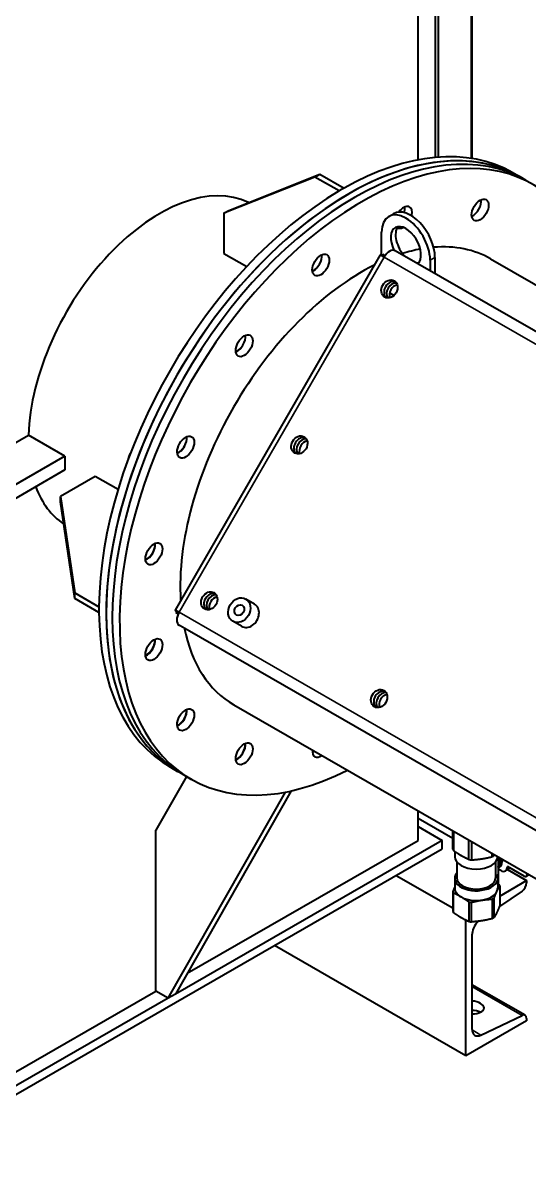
# Model space of a CAD drawing. Header units: millimetres. Extents: x 0 to 4756, y 0 to 3364.
# Drawn here: x 4163.8 to 4311.4, y 2504.2 to 2835.8 of the extents above; entities that cross this region are included whole.
import ezdxf

# ---------------------------------------------------------------- set-up
doc = ezdxf.new("R2010")
doc.units = ezdxf.units.MM
doc.header["$LTSCALE"] = 4
doc.layers.add('가시적인 것(ISO)', color=3, linetype='Continuous', lineweight=40)
doc.layers.add('가시적인 좁은 것(ISO)', color=3, linetype='Continuous', lineweight=35)

msp = doc.modelspace()

# ---------------------------------------------------------------- linework, layer by layer
at = {"layer": '가시적인 것(ISO)'}
for p, q in [((4278.9867, 2795.8687), (4278.9867, 2939.1949)), ((4284.0425, 2796.5889), (4284.0425, 2938.807)), ((4284.8174, 2938.7475), (4284.8174, 2796.6534)), ((4294.5813, 2796.2989), (4294.5813, 2937.5632)), ((4294.6491, 2937.117), (4294.6491, 2796.2882)), ((4248.9347, 2790.8688), (4222.4182, 2780.3092)), ((4223.8324, 2781.1236), (4250.3489, 2791.6832)), ((4248.9347, 2790.8688), (4250.3489, 2791.6832)), ((4256.0057, 2786.7968), (4248.9347, 2790.8688)), ((4250.3489, 2791.6832), (4257.4199, 2787.6112)), ((4306.6161, 2792.1076), (4308.7374, 2790.8861)), ((4310.5051, 2789.8681), (4308.7374, 2790.8861)), ((4310.5051, 2789.8681), (4312.6265, 2788.6465)), ((4256.7128, 2787.204), (4256.0057, 2786.7968)), ((4256.0057, 2786.7927), (4256.0057, 2786.7968)), ((4257.4199, 2787.6112), (4256.7128, 2787.204)), ((4257.4199, 2787.6112), (4257.4199, 2787.6071)), ((4222.4182, 2780.3092), (4223.8324, 2781.1236)), ((4222.4182, 2780.3092), (4222.4182, 2768.5928)), ((4270.4608, 2779.3626), (4271.8751, 2780.177)), ((4268.3801, 2767.9665), (4268.3801, 2774.7688)), ((4271.9801, 2769.5013), (4272.014, 2769.56)), ((4272.3392, 2769.3728), (4272.014, 2769.56)), ((4381.661, 2706.4185), (4272.3423, 2769.371)), ((4267.9741, 2768.1979), (4208.1741, 2664.6214)), ((4222.4182, 2768.5928), (4229.0594, 2764.7683)), ((4268.717, 2768.3068), (4268.4856, 2767.906)), ((4269.3934, 2767.9172), (4268.717, 2768.3068)), ((4282.5222, 2766.6249), (4282.5222, 2763.5087)), ((4283.9365, 2767.4392), (4283.9365, 2762.6943)), ((4300.1507, 2766.9819), (4340.8452, 2743.5475)), ((4271.9878, 2756.3403), (4270.7036, 2757.0798)), ((4128.373, 2694.2577), (4165.4692, 2715.62)), ((4176.0758, 2709.5121), (4165.4692, 2715.62)), ((4176.0758, 2709.5121), (4131.9085, 2684.0778)), ((4176.1085, 2705.4432), (4131.9085, 2679.9901)), ((4184.8885, 2703.5895), (4174.7547, 2697.7539)), ((4191.5719, 2699.7408), (4184.8885, 2703.5895)), ((4174.7547, 2697.7539), (4178.9311, 2669.6192)), ((4174.7547, 2696.1188), (4174.7547, 2697.7539)), ((4178.9311, 2667.9841), (4174.7547, 2696.1188)), ((4178.9311, 2669.6192), (4186.0022, 2665.5473)), ((4178.9311, 2667.9841), (4178.9311, 2669.6192)), ((4186.0022, 2663.9122), (4178.9311, 2667.9841)), ((4231.2925, 2666.3705), (4228.7925, 2667.8213)), ((4186.0022, 2665.5473), (4186.0057, 2665.5493)), ((4186.0022, 2665.5473), (4186.0022, 2664.7297)), ((4186.0022, 2664.7297), (4186.0022, 2663.9122)), ((4186.0057, 2663.9142), (4186.0022, 2663.9122)), ((4208.6826, 2664.3245), (4208.4483, 2663.9186)), ((4209.1257, 2663.5285), (4208.4483, 2663.9186)), ((4208.4483, 2663.9186), (4209.1246, 2663.5262)), ((4209.3423, 2663.9446), (4208.6826, 2664.3245)), ((4209.0492, 2660.502), (4209.014, 2660.441)), ((4212.414, 2658.4679), (4209.014, 2660.441)), ((4209.014, 2660.441), (4209.3454, 2660.2502)), ((4227.5281, 2659.8837), (4225.0281, 2661.3345)), ((4322.3955, 2595.1338), (4212.414, 2658.4679)), ((4225.2958, 2636.9944), (4357.623, 2560.7922)), ((4206.8096, 2618.791), (4208.9309, 2617.5694)), ((4210.6987, 2616.5514), (4208.9309, 2617.5694)), ((4211.5152, 2616.0812), (4202.6192, 2600.4534)), ((4210.6987, 2616.5514), (4212.82, 2615.3298)), ((4206.1547, 2551.438), (4240.3758, 2611.5547)), ((4241.9913, 2611.8876), (4208.276, 2552.6596)), ((4278.9867, 2597.4511), (4278.9867, 2606.0759)), ((4278.9867, 2603.9568), (4289.1043, 2598.1304)), ((4202.6192, 2553.474), (4202.6192, 2600.4534)), ((4278.9867, 2601.523), (4286.0578, 2597.4511)), ((4289.1043, 2594.8987), (4289.1043, 2600.2495)), ((4289.3088, 2600.1318), (4289.3088, 2594.4593)), ((4286.0578, 2597.4511), (4208.276, 2552.6596)), ((4211.7243, 2558.7173), (4278.9867, 2597.4511)), ((4286.0578, 2594.9984), (4286.0578, 2597.4511)), ((4293.7669, 2591.892), (4293.7669, 2597.5645)), ((4294.5299, 2597.1251), (4294.5299, 2591.7743)), ((4128.373, 2504.1938), (4286.0578, 2594.9984)), ((4289.7073, 2594.1783), (4289.7073, 2592.6786)), ((4300.6198, 2592.714), (4300.6198, 2593.6182)), ((4290.3323, 2591.1097), (4290.3323, 2586.5122)), ((4301.1784, 2593.2965), (4301.1784, 2593.0356)), ((4301.5823, 2591.1097), (4301.5823, 2586.5122)), ((4302.2073, 2592.704), (4302.2073, 2592.6786)), ((4302.3654, 2592.613), (4302.3654, 2584.765)), ((4303.0637, 2591.0132), (4303.0637, 2590.9725)), ((4303.488, 2591.2575), (4303.488, 2591.2168)), ((4272.6227, 2587.2617), (4289.1043, 2577.7706)), ((4302.3654, 2589.4668), (4302.3874, 2589.4795)), ((4303.0814, 2588.6813), (4302.3654, 2589.0936)), ((4302.4582, 2589.5202), (4302.8117, 2589.7238)), ((4305.3376, 2589.0555), (4304.4537, 2588.5465)), ((4309.8873, 2587.0103), (4305.0259, 2589.8098)), ((4305.1004, 2588.9189), (4310.6297, 2585.7347)), ((4311.356, 2587.4356), (4310.5111, 2586.949)), ((4310.7712, 2587.5233), (4310.7712, 2587.7724)), ((4289.7073, 2586.3753), (4289.7073, 2583.4975)), ((4302.2073, 2586.3753), (4302.2073, 2583.4975)), ((4302.8102, 2581.2318), (4310.6297, 2585.7347)), ((4302.8102, 2584.1552), (4302.8102, 2578.4544)), ((4310.6297, 2585.7347), (4310.6297, 2585.0613)), ((4289.1043, 2582.5113), (4289.1043, 2576.8105)), ((4289.3088, 2576.3711), (4289.3088, 2582.0719)), ((4300.6198, 2580.3266), (4300.6198, 2574.6258)), ((4301.1784, 2574.9474), (4301.1784, 2580.6482)), ((4309.3388, 2582.689), (4302.7092, 2578.2007)), ((4293.7669, 2579.5046), (4293.7669, 2573.8038)), ((4294.5299, 2573.6861), (4294.5299, 2579.3869)), ((4292.9521, 2534.6775), (4292.9521, 2574.1771)), ((4294.7198, 2569.7952), (4294.7198, 2542.4731)), ((4292.9521, 2534.6775), (4237.1304, 2566.8231)), ((4310.2136, 2546.4496), (4294.7198, 2555.3719)), ((4128.373, 2510.7184), (4202.6192, 2553.474)), ((4206.1547, 2551.438), (4128.373, 2506.6464)), ((4206.1547, 2551.438), (4202.6192, 2553.474)), ((4208.276, 2552.6596), (4206.1547, 2551.438)), ((4310.6297, 2544.8574), (4292.9521, 2534.6775)), ((4297.3017, 2540.7022), (4309.3388, 2546.4163)), ((4310.6297, 2545.5308), (4310.6297, 2544.8574))]:
    msp.add_line(p, q, dxfattribs=at)
for centre, major_axis, ratio, start_param, end_param in [((4258.8342, 2704.2277), (49.9032, 86.6583), 0.57809312, 0, 3.14159265), ((4258.8342, 2704.2277), (-49.9032, -86.6583), 0.57809312, 3.14159265, 6.28318531), ((4260.6019, 2703.2097), (49.9032, 86.6583), 0.57809312, 0, 3.14159265), ((4260.6019, 2703.2097), (49.9032, 86.6583), 0.57809312, 0, 3.14159265), ((4262.7232, 2701.9881), (49.9032, 86.6583), 0.57809312, 5.56045106, 10.14751221), ((4256.7128, 2705.4493), (49.9032, 86.6583), 0.57809312, 0, 0.77346429), ((4203.6798, 2735.989), (26.9852, 46.8605), 0.57809312, 0.03874644, 2.31726668), ((4256.7128, 2705.4493), (49.9032, 86.6583), 0.57809312, 0.79346462, 2.34426062), ((4256.7128, 2705.4493), (49.9032, 86.6583), 0.57809312, 0.78346445, 0.79346462), ((4256.7128, 2705.4493), (49.9032, 86.6583), 0.57809312, 0.77346429, 0.78346445), ((4294.9761, 2782.484), (1.7466, 3.033), 0.57809312, 3.79126171, 5.63351625), ((4275.4512, 2770.6968), (-4.9903, 8.6658), 0.57809312, 3.92892453, 7.07051718), ((4276.8654, 2771.5112), (-4.9903, 8.6658), 0.57809312, 3.92892453, 6.28318531), ((4274.7938, 2779.1), (1.7466, 3.033), 0.57809312, 5.16703065, 7.67573139), ((4272.6725, 2780.3216), (1.7466, 3.033), 0.57809312, 5.08524482, 5.63351625), ((4275.4512, 2770.6968), (3.119, -5.4161), 0.57809312, 0.13146468, 4.59942054), ((4276.8654, 2771.5112), (-3.119, 5.4161), 0.57809312, 0.22780306, 1.9779851), ((4274.7938, 2779.1), (-1.7466, -3.033), 0.57809312, 6.22448502, 7.0188842), ((4270.7454, 2766.5979), (1.5969, 2.7731), 0.57809312, 0, 1.56886262), ((4262.7232, 2701.9881), (-37.4274, -64.9938), 0.57809312, 3.60006825, 3.70110022), ((4262.7232, 2701.9881), (37.4274, 64.9938), 0.57809312, 0, 0.3801107), ((4248.5313, 2766.4196), (1.7466, 3.033), 0.57809312, 3.79126171, 5.63351625), ((4270.7454, 2766.5979), (-2.7713, 1.6), 0.00157785, 5.32877966, 6.28318531), ((4262.7232, 2701.9881), (-37.4274, -64.9938), 0.57809312, 3.85869566, 5.56221488), ((4248.6449, 2766.511), (-1.7466, -3.033), 0.57809312, 0.60098308, 0.95548233), ((4276.8654, 2771.5112), (3.119, -5.4161), 0.57809312, 5.87986395, 6.05538225), ((4271.4573, 2757.7677), (-1.3803, -2.3785), 0.81596928, 3.34918274, 6.07559522), ((4271.4573, 2757.7677), (1.3803, 2.3785), 0.81596928, 0.20759009, 2.93400256), ((4272.2073, 2757.3324), (1.3803, 2.3785), 0.81596928, 0.41077859, 2.73081407), ((4272.2073, 2757.3324), (-1.3803, -2.3785), 0.81596928, 3.55237124, 5.87240672), ((4273.0073, 2756.8682), (-1.3803, -2.3785), 0.81596928, 3.79189315, 5.63288482), ((4226.2278, 2742.8945), (1.7466, 3.033), 0.57809312, 3.79126171, 5.63351625), ((4226.3241, 2743.0242), (-1.7466, -3.033), 0.57809312, 0.60623395, 1.34818141), ((4209.2218, 2713.476), (-1.7466, -3.033), 0.57809312, 0.61822253, 1.74088049), ((4209.1574, 2713.3277), (1.7466, 3.033), 0.57809312, 3.79126171, 5.63351625), ((4245.2073, 2712.3014), (-1.3803, -2.3785), 0.81596928, 3.34918274, 6.07559522), ((4245.2073, 2712.3014), (1.3803, 2.3785), 0.81596928, 0.20759009, 2.93400256), ((4245.9573, 2711.8662), (1.3803, 2.3785), 0.81596928, 0.41077859, 2.73081407), ((4245.9573, 2711.8662), (-1.3803, -2.3785), 0.81596928, 3.55237124, 5.87240672), ((4246.7573, 2711.4019), (-1.3803, -2.3785), 0.81596928, 3.79189315, 5.63288482), ((4197.215, 2707.2283), (-1.3074, 3.5147), 0.66930792, 0.37624941, 0.93722495), ((4214.2864, 2729.881), (26.9852, 46.8605), 0.57809312, 2.31726668, 2.40976778), ((4203.6798, 2735.989), (-26.9852, -46.8605), 0.57809312, 5.83406477, 6.24579952), ((4199.9416, 2682.3649), (-1.7466, -3.033), 0.57809312, 0.63488282, 2.13357958), ((4199.9189, 2682.2206), (1.7466, 3.033), 0.57809312, 3.79126171, 5.63351625), ((4218.9573, 2666.8352), (-1.3803, -2.3785), 0.81596928, 3.34918274, 6.07559522), ((4218.9573, 2666.8352), (1.3803, 2.3785), 0.81596928, 0.20759009, 2.93400256), ((4219.7073, 2666.3999), (1.3803, 2.3785), 0.81596928, 0.41077859, 2.73081407), ((4219.7073, 2666.3999), (-1.3803, -2.3785), 0.81596928, 3.55237124, 5.87240672), ((4220.5073, 2665.9356), (-1.3803, -2.3785), 0.81596928, 3.79189315, 5.63288482), ((4256.7128, 2705.4493), (49.9032, 86.6583), 0.57809312, 2.34426062, 2.35426078), ((4256.7128, 2705.4493), (49.9032, 86.6583), 0.57809312, 2.35426078, 2.36426095), ((4256.7128, 2705.4493), (-49.9032, -86.6583), 0.57809312, 5.5058536, 6.28318531), ((4210.9454, 2663.0214), (-2.7713, 1.6), 0.00157785, 5.32877966, 6.89957599), ((4210.9454, 2663.0214), (-1.5969, -2.7731), 0.57809312, 4.71045527, 6.2812516), ((4229.4103, 2663.1271), (1.8822, 3.2434), 0.81596928, 3.14159265, 6.28318531), ((4262.7232, 2701.9881), (-37.4274, -64.9938), 0.57809312, 5.70511253, 6.28318531), ((4199.8964, 2654.4272), (-1.7466, -3.033), 0.57809312, 0.65355347, 2.44623242), ((4199.9189, 2654.3089), (1.7466, 3.033), 0.57809312, 3.79126171, 5.63351625), ((4268.4547, 2638.3315), (-1.3803, -2.3785), 0.81596928, 3.34918274, 6.07559522), ((4268.4547, 2638.3315), (1.3803, 2.3785), 0.81596928, 0.20759009, 2.93400256), ((4269.2047, 2637.8962), (1.3803, 2.3785), 0.81596928, 0.41077859, 2.73081407), ((4269.2047, 2637.8962), (-1.3803, -2.3785), 0.81596928, 3.55237124, 5.87240672), ((4270.0047, 2637.4319), (-1.3803, -2.3785), 0.81596928, 3.79189315, 5.63288482), ((4209.0931, 2633.9162), (-1.7466, -3.033), 0.57809312, 0.67144114, 2.45540403), ((4209.1574, 2633.8419), (1.7466, 3.033), 0.57809312, 3.79126171, 5.63351625), ((4226.1316, 2623.9546), (-1.7466, -3.033), 0.57809312, 0.68601104, 2.46990908), ((4226.2278, 2623.9355), (1.7466, 3.033), 0.57809312, 3.79126171, 5.63351625), ((4250.6526, 2624.8763), (-1.7466, -3.033), 0.57809312, 5.37479046, 7.19158016), ((4248.4178, 2626.0587), (-1.7466, -3.033), 0.57809312, 0.69527154, 0.94081436), ((4248.5313, 2626.0979), (1.7466, 3.033), 0.57809312, 3.79126171, 4.0499875), ((4295.9573, 2595.7206), (-7, 0), 0.5758617, 0.20534672, 0.31825205), ((4295.9573, 2592.6786), (-6.25, 0), 0.5758617, 0, 3.14159265), ((4295.9573, 2595.7206), (7, 0), 0.5758617, 4.39413693, 4.50704226), ((4295.9573, 2595.7206), (7, 0), 0.5758617, 5.44133448, 5.55423981), ((4300.412, 2592.0923), (1.6219, -2.8164), 0.57809312, 0.23252084, 1.3421429), ((4300.3767, 2592.0719), (1.5969, -2.7731), 0.57809312, 0.29009988, 1.28456387), ((4300.7656, 2592.2959), (1.6219, -2.8164), 0.57809312, 0, 1.27217906), ((4300.8363, 2592.3366), (1.6219, -2.8164), 0.57809312, 6.26146842, 7.52102495), ((4301.1899, 2592.5402), (1.6219, -2.8164), 0.57809312, 0, 1.07338755), ((4300.8009, 2592.3162), (-1.5969, 2.7731), 0.57809312, 3.92892453, 4.40443333), ((4301.2252, 2592.5605), (-1.5969, 2.7731), 0.57809312, 3.92892453, 4.20337146), ((4295.9573, 2586.3753), (-6.25, 0), 0.5758617, 5.8321585, 9.74341079), ((4303.0814, 2590.9296), (1.3723, -2.3831), 0.57809312, 5.49972085, 7.07051718), ((4303.9652, 2591.4386), (1.3723, -2.3831), 0.57809312, 0, 0.31743882), ((4309.8873, 2588.0323), (0.6238, -1.0832), 0.57809312, 5.49972085, 7.07051718), ((4295.9573, 2586.5122), (-5.625, 0), 0.5758617, 0, 3.14159265), ((4295.9573, 2583.3332), (7, 0), 0.5758617, 0.20534672, 0.31825205), ((4309.2155, 2584.2469), (-0.9981, -1.7332), 0.57809312, 0.87073092, 2.35426078), ((4295.9573, 2583.3332), (-7, 0), 0.5758617, 0.20534672, 0.31825205), ((4295.9573, 2583.4975), (-6.25, 0), 0.5758617, 0, 0.78539816), ((4295.9573, 2583.4975), (6.25, 0), 0.5758617, 3.92699082, 4.97418837), ((4295.9573, 2583.4975), (6.25, 0), 0.5758617, 4.97418837, 6.02138592), ((4295.9573, 2583.3332), (7, 0), 0.5758617, 5.44133448, 5.55423981), ((4295.9573, 2583.4975), (6.25, 0), 0.5758617, 6.02138592, 6.28318531), ((4295.9573, 2583.3332), (7, 0), 0.5758617, 4.39413693, 4.50704226), ((4295.9573, 2577.6324), (-7, 0), 0.5758617, 0.20534672, 0.31825205), ((4295.9573, 2577.6324), (7, 0), 0.5758617, 4.39413693, 4.50704226), ((4297.5483, 2571.424), (-1.9961, -3.4663), 0.57809312, 4.30898722, 5.49585344), ((4295.9573, 2577.6324), (7, 0), 0.5758617, 5.44133448, 5.55423981), ((4294.7198, 2548.7624), (-3.4977, 0.244), 0.52343839, 1.60729331, 4.74888596), ((4294.7198, 2545.8754), (-3.5, 0), 0.5758617, 3.94118482, 4.71238898), ((4309.2155, 2544.7164), (0.9981, 1.7332), 0.57809312, 5.49585344, 6.9793833), ((4297.5483, 2544.1019), (-1.9961, -3.4663), 0.57809312, 5.49585344, 6.9793833)]:
    msp.add_ellipse(centre, major_axis=major_axis, ratio=ratio, start_param=start_param, end_param=end_param, dxfattribs=at)
for centre, major_axis, ratio in [((4297.0974, 2781.2624), (1.7466, 3.033), 0.57809312), ((4250.6526, 2765.198), (1.7466, 3.033), 0.57809312), ((4270.6573, 2758.2319), (1.3803, 2.3785), 0.81596928), ((4228.3491, 2741.6729), (1.7466, 3.033), 0.57809312), ((4211.2787, 2712.1061), (1.7466, 3.033), 0.57809312), ((4244.4073, 2712.7657), (1.3803, 2.3785), 0.81596928), ((4202.0403, 2680.999), (1.7466, 3.033), 0.57809312), ((4218.1573, 2667.2994), (1.3803, 2.3785), 0.81596928), ((4226.9103, 2664.5779), (-1.8822, -3.2434), 0.81596928), ((4226.9103, 2664.5779), (0.8341, 1.4373), 0.81596928), ((4202.0403, 2653.0873), (1.7466, 3.033), 0.57809312), ((4267.6547, 2638.7957), (1.3803, 2.3785), 0.81596928), ((4211.2787, 2632.6203), (1.7466, 3.033), 0.57809312), ((4228.3491, 2622.7139), (1.7466, 3.033), 0.57809312)]:
    msp.add_ellipse(centre, major_axis=major_axis, ratio=ratio, dxfattribs=at)
for points, weights in [([(4291.5378, 2593.0114), (4290.4864, 2593.6169), (4289.3088, 2594.4593)], [3.35119200881, 3.35119200881, 3.1615018951]), ([(4293.7669, 2591.892), (4292.5893, 2592.4059), (4291.5378, 2593.0114)], [3.1615018951, 3.35119200881, 3.35119200881]), ([(4294.5299, 2591.7743), (4296.1386, 2591.8582), (4297.5749, 2592.0798)], [3.1615018951, 3.35119200881, 3.35119200881]), ([(4297.5749, 2592.0798), (4299.0112, 2592.3015), (4300.6198, 2592.714)], [3.35119200881, 3.35119200881, 3.1615018951]), ([(4301.1784, 2593.0356), (4301.2343, 2593.1344), (4301.2887, 2593.233)], [3.1615018951, 3.18487202706, 3.20536292057]), ([(4301.5823, 2587.4092), (4301.7325, 2587.4549), (4301.8927, 2587.5028)], [2.84409287513, 2.78426256609, 2.7221101042]), ([(4289.7073, 2583.9595), (4289.4216, 2583.314), (4289.1043, 2582.5113)], [3.33679547052, 3.298934177, 3.1615018951]), ([(4301.9943, 2582.566), (4302.3792, 2583.3931), (4302.8102, 2584.1552)], [3.35119200881, 3.35119200881, 3.1615018951]), ([(4302.6058, 2584.5946), (4302.4843, 2584.6814), (4302.3654, 2584.765)], [3.1615018951, 3.18006367675, 3.19680912896]), ([(4291.5378, 2580.9526), (4290.4864, 2581.558), (4289.3088, 2582.0719)], [3.35119200881, 3.35119200881, 3.1615018951]), ([(4293.7669, 2579.5046), (4292.5893, 2580.3471), (4291.5378, 2580.9526)], [3.1615018951, 3.35119200881, 3.35119200881]), ([(4297.5749, 2580.021), (4299.0112, 2580.2427), (4300.6198, 2580.3266)], [3.35119200881, 3.35119200881, 3.1615018951]), ([(4301.1784, 2580.6482), (4301.6094, 2581.7389), (4301.9943, 2582.566)], [3.1615018951, 3.35119200881, 3.35119200881]), ([(4294.5299, 2579.3869), (4296.1386, 2579.7994), (4297.5749, 2580.021)], [3.1615018951, 3.35119200881, 3.35119200881]), ([(4302.8102, 2578.4544), (4302.3792, 2577.3637), (4301.9943, 2576.5366)], [3.1615018951, 3.35119200881, 3.35119200881]), ([(4291.5378, 2574.9231), (4290.4864, 2575.5286), (4289.3088, 2576.3711)], [3.35119200881, 3.35119200881, 3.1615018951]), ([(4293.7669, 2573.8038), (4292.5893, 2574.3177), (4291.5378, 2574.9231)], [3.1615018951, 3.35119200881, 3.35119200881]), ([(4297.5749, 2573.9916), (4296.1386, 2573.77), (4294.5299, 2573.6861)], [3.35119200881, 3.35119200881, 3.1615018951]), ([(4300.6198, 2574.6258), (4299.0112, 2574.2132), (4297.5749, 2573.9916)], [3.1615018951, 3.35119200881, 3.35119200881]), ([(4301.9943, 2576.5366), (4301.6094, 2575.7095), (4301.1784, 2574.9474)], [3.35119200881, 3.35119200881, 3.1615018951])]:
    msp.add_rational_spline(points, weights, degree=2, dxfattribs=at)
msp.add_open_spline([(4302.2073, 2584.7185), (4302.26, 2584.7341), (4302.3127, 2584.7496), (4302.3654, 2584.765)], degree=3, dxfattribs=at)
at = {"layer": '가시적인 좁은 것(ISO)'}
for p, q in [((4269.1454, 2767.5264), (4209.3454, 2663.95)), ((4378.4641, 2704.574), (4269.1454, 2767.5264)), ((4283.9365, 2767.4392), (4282.5222, 2766.6249)), ((4209.3454, 2663.95), (4318.6641, 2600.9975)), ((4318.6641, 2597.2977), (4209.3454, 2660.2502)), ((4310.7712, 2587.5233), (4310.9875, 2587.6478)), ((4294.7198, 2554.8348), (4309.3388, 2546.4163)), ((4294.7316, 2542.1823), (4297.3017, 2540.7022))]:
    msp.add_line(p, q, dxfattribs=at)

doc.saveas('drawing.dxf')
